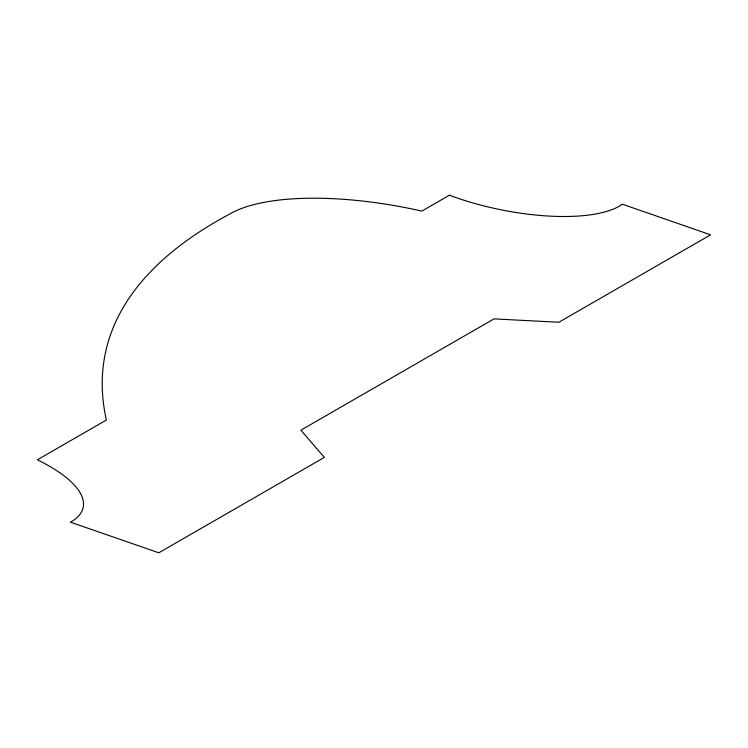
<?xml version="1.0" encoding="UTF-8"?>
<svg xmlns="http://www.w3.org/2000/svg" width="748" height="748" viewBox="0 0 748 748"><rect width="100%" height="100%" fill="white"/><g stroke="black" fill="none" stroke-linecap="round" stroke-linejoin="round"><path stroke-width="1.12" d="M449.417 195.209L421.825 211.104A188.412 64.44 11.6 0 0 230.225 213.76A1242.428 424.929 11.6 0 0 106.375 420.039L37.4 459.796A136.893 46.815 11.6 0 1 70.508 522.188L158.791 552.791L324.333 457.402L300.883 430.175L494.017 318.882L558.85 322.257L710.6 234.816L622.317 204.213A124.645 42.627 11.6 0 1 449.417 195.209"/></g></svg>
